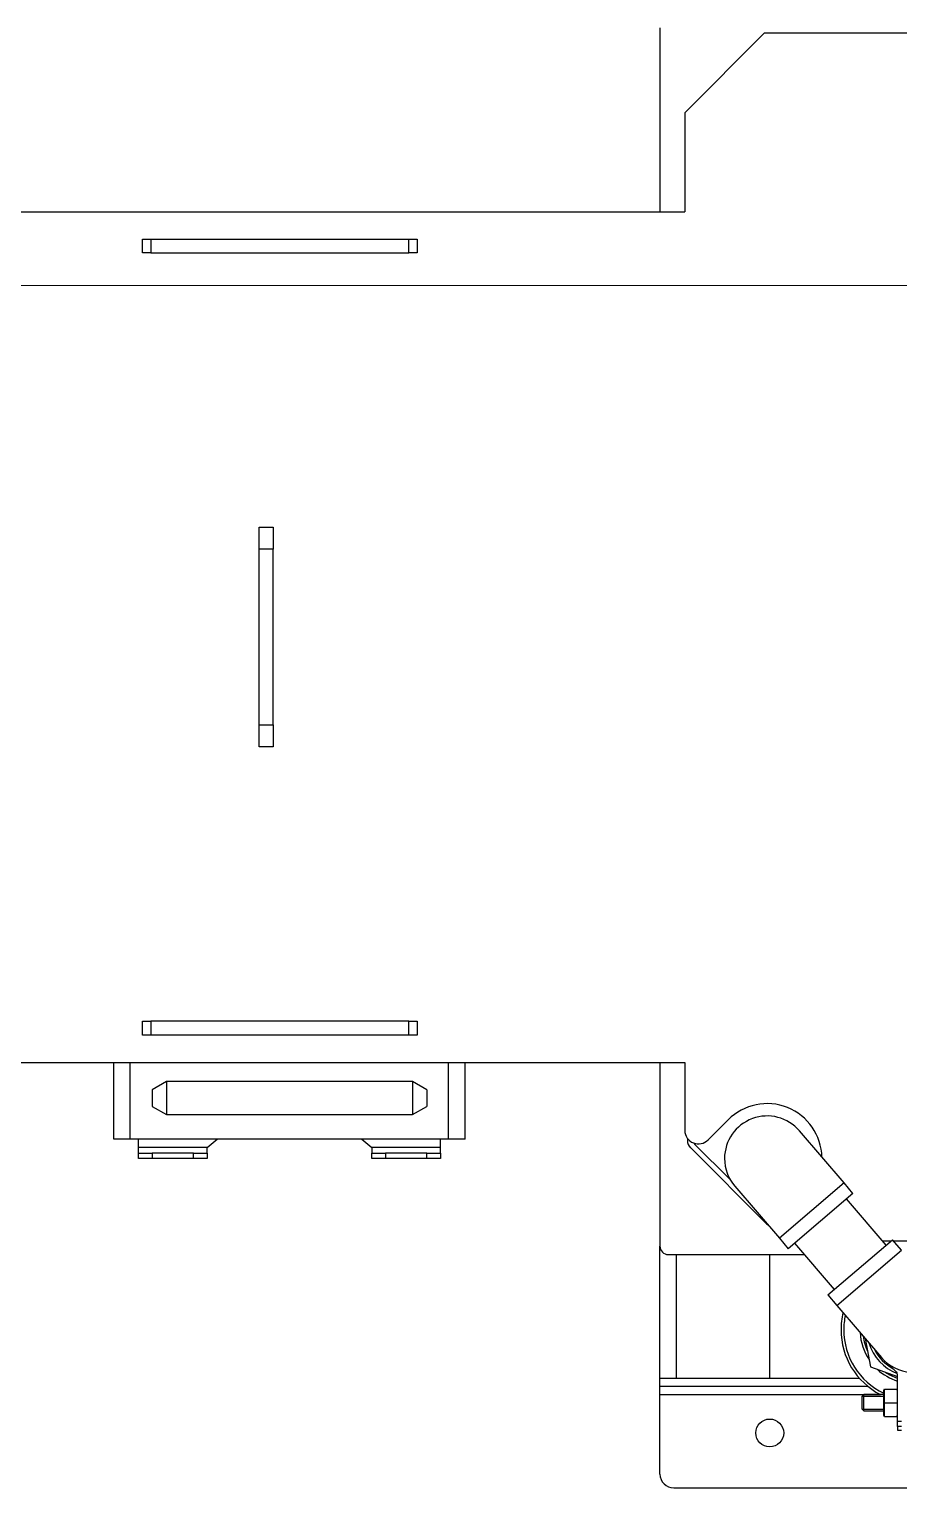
# Model space of a CAD drawing. Header units: millimetres. Extents: x 3795014 to 4300160, y 3869364 to 4016788.
# Drawn here: x 4225811.5 to 4225969.9, y 3924056.5 to 3924322.3 of the extents above; entities that cross this region are included whole.
import ezdxf

# ---------------------------------------------------------------- set-up
doc = ezdxf.new("R2010")
doc.units = ezdxf.units.MM
doc.linetypes.add('осевая2', pattern=[28.575, 19.05, -3.175, 3.175, -3.175])
doc.layers.add('линия перехода', color=7, linetype='Continuous')
doc.layers.add('оси', color=7, linetype='осевая2', lineweight=13)
doc.layers.add('основная', color=7, linetype='Continuous', lineweight=50)

msp = doc.modelspace()

# ---------------------------------------------------------------- linework, layer by layer
at = {"layer": 'линия перехода', "color": 0, "linetype": 'Continuous', "lineweight": -3}
for p, q in [((4225833.67, 3924284.03), (4225833.67, 3924281.53)), ((4225880.67, 3924281.53), (4225880.67, 3924284.03)), ((4225855.92, 3924227.53), (4225853.42, 3924227.53)), ((4225853.42, 3924195.53), (4225855.92, 3924195.53)), ((4225833.67, 3924141.53), (4225833.67, 3924139.03)), ((4225880.67, 3924139.03), (4225880.67, 3924141.53)), ((4225829.92, 3924120.03), (4225829.92, 3924134.03)), ((4225887.92, 3924120.03), (4225887.92, 3924134.03)), ((4225843.92, 3924118.53), (4225831.42, 3924118.53)), ((4225886.42, 3924118.53), (4225873.92, 3924118.53)), ((4225833.92, 3924117.53), (4225833.92, 3924116.53)), ((4225841.42, 3924116.53), (4225841.42, 3924117.53)), ((4225876.42, 3924117.53), (4225876.42, 3924116.53)), ((4225883.92, 3924116.53), (4225883.92, 3924117.53)), ((4225959.95, 3924112.07), (4225948.17, 3924101.99)), ((4225958.63, 3924089.77), (4225970.41, 3924099.84)), ((4225929.42, 3924076.53), (4225929.42, 3924099.03)), ((4225926.42, 3924073.53), (4225966.57, 3924073.53)), ((4225969.67, 3924068.66), (4225970.42, 3924068.66)), ((4225970.42, 3924067.68), (4225969.67, 3924067.68))]:
    msp.add_line(p, q, dxfattribs=at)
at = {"layer": 'оси', "ltscale": 25}
msp.add_line((4217732.73, 3924275.59), (4229531.19, 3924275.59), dxfattribs=at)
at = {"layer": 'основная', "color": 0, "linetype": 'Continuous', "lineweight": -3}
for p, q in [((4225926.42, 3924322.53), (4225926.42, 3924289.03)), ((4225945.42, 3924321.53), (4225930.92, 3924307.03)), ((4226006.43, 3924321.53), (4225945.42, 3924321.53)), ((4225930.92, 3924307.03), (4225930.92, 3924289.03)), ((4225776.92, 3924289.03), (4225930.92, 3924289.03)), ((4225832.17, 3924281.53), (4225832.17, 3924284.03)), ((4225832.17, 3924284.03), (4225833.67, 3924284.03)), ((4225833.67, 3924284.03), (4225880.67, 3924284.03)), ((4225880.67, 3924284.03), (4225882.17, 3924284.03)), ((4225882.17, 3924284.03), (4225882.17, 3924281.53)), ((4225833.67, 3924281.53), (4225832.17, 3924281.53)), ((4225833.67, 3924281.53), (4225880.67, 3924281.53)), ((4225882.17, 3924281.53), (4225880.67, 3924281.53)), ((4225853.42, 3924227.53), (4225853.42, 3924231.53)), ((4225853.42, 3924231.53), (4225855.92, 3924231.53)), ((4225855.92, 3924231.53), (4225855.92, 3924227.53)), ((4225853.42, 3924195.53), (4225853.42, 3924227.53)), ((4225855.92, 3924195.53), (4225855.92, 3924227.53)), ((4225853.42, 3924191.53), (4225853.42, 3924195.53)), ((4225855.92, 3924195.53), (4225855.92, 3924191.53)), ((4225855.92, 3924191.53), (4225853.42, 3924191.53)), ((4225832.17, 3924139.03), (4225832.17, 3924141.53)), ((4225832.17, 3924141.53), (4225833.67, 3924141.53)), ((4225833.67, 3924139.03), (4225832.17, 3924139.03)), ((4225880.67, 3924141.53), (4225833.67, 3924141.53)), ((4225880.67, 3924139.03), (4225833.67, 3924139.03)), ((4225880.67, 3924141.53), (4225882.17, 3924141.53)), ((4225882.17, 3924139.03), (4225880.67, 3924139.03)), ((4225882.17, 3924141.53), (4225882.17, 3924139.03)), ((4225776.92, 3924134.03), (4225930.92, 3924134.03)), ((4225826.92, 3924120.03), (4225826.92, 3924134.03)), ((4225890.92, 3924120.03), (4225890.92, 3924134.03)), ((4225926.42, 3924134.03), (4225926.42, 3924100.53)), ((4225930.92, 3924134.03), (4225930.92, 3924121.62)), ((4225836.52, 3924130.53), (4225833.92, 3924129.03)), ((4225833.92, 3924129.03), (4225833.92, 3924126.03)), ((4225836.52, 3924130.53), (4225836.52, 3924124.53)), ((4225858.92, 3924130.53), (4225836.52, 3924130.53)), ((4225881.32, 3924130.53), (4225858.92, 3924130.53)), ((4225881.32, 3924130.53), (4225881.32, 3924124.53)), ((4225883.92, 3924129.03), (4225881.32, 3924130.53)), ((4225883.92, 3924129.03), (4225883.92, 3924126.03)), ((4225833.92, 3924126.03), (4225836.52, 3924124.53)), ((4225881.32, 3924124.53), (4225883.92, 3924126.03)), ((4225836.52, 3924124.53), (4225858.92, 3924124.53)), ((4225858.92, 3924124.53), (4225881.32, 3924124.53)), ((4225935.2, 3924119.94), (4225938.86, 3924123.6)), ((4225959.95, 3924112.07), (4225951.82, 3924121.57)), ((4225829.92, 3924120.03), (4225826.92, 3924120.03)), ((4225887.92, 3924120.03), (4225829.92, 3924120.03)), ((4225831.42, 3924118.53), (4225831.42, 3924120.03)), ((4225831.42, 3924117.53), (4225831.42, 3924118.53)), ((4225843.92, 3924118.53), (4225845.72, 3924120.03)), ((4225843.92, 3924117.53), (4225843.92, 3924118.53)), ((4225872.12, 3924120.03), (4225873.92, 3924118.53)), ((4225873.92, 3924118.53), (4225873.92, 3924117.53)), ((4225886.42, 3924118.53), (4225886.42, 3924120.03)), ((4225886.42, 3924117.53), (4225886.42, 3924118.53)), ((4225890.92, 3924120.03), (4225887.92, 3924120.03)), ((4225931.42, 3924120.2), (4225931.42, 3924119.86)), ((4225932.01, 3924118.45), (4225945.83, 3924104.62)), ((4225932.71, 3924119.15), (4225939.24, 3924112.63)), ((4225831.42, 3924116.53), (4225831.42, 3924117.53)), ((4225831.42, 3924117.53), (4225833.92, 3924117.53)), ((4225833.92, 3924116.53), (4225831.42, 3924116.53)), ((4225841.42, 3924117.53), (4225833.92, 3924117.53)), ((4225841.42, 3924116.53), (4225833.92, 3924116.53)), ((4225841.42, 3924117.53), (4225843.92, 3924117.53)), ((4225843.92, 3924116.53), (4225841.42, 3924116.53)), ((4225843.92, 3924117.53), (4225843.92, 3924116.53)), ((4225873.92, 3924116.53), (4225873.92, 3924117.53)), ((4225873.92, 3924117.53), (4225876.42, 3924117.53)), ((4225876.42, 3924116.53), (4225873.92, 3924116.53)), ((4225883.92, 3924117.53), (4225876.42, 3924117.53)), ((4225883.92, 3924116.53), (4225876.42, 3924116.53)), ((4225883.92, 3924117.53), (4225886.42, 3924117.53)), ((4225886.42, 3924116.53), (4225883.92, 3924116.53)), ((4225886.42, 3924117.53), (4225886.42, 3924116.53)), ((4225940.05, 3924111.49), (4225948.17, 3924101.99)), ((4225961.57, 3924110.17), (4225949.8, 3924100.1)), ((4225961.57, 3924110.17), (4225959.95, 3924112.07)), ((4225967.63, 3924100.75), (4225960.42, 3924109.18)), ((4225948.17, 3924101.99), (4225949.8, 3924100.1)), ((4225957.01, 3924091.67), (4225968.78, 3924101.74)), ((4225970.41, 3924099.84), (4225968.78, 3924101.74)), ((4225926.42, 3924076.53), (4225926.42, 3924100.53)), ((4225950.95, 3924101.09), (4225958.16, 3924092.66)), ((4225966.96, 3924101.53), (4225968.54, 3924101.53)), ((4225968.96, 3924101.53), (4226006.43, 3924101.53)), ((4225927.92, 3924099.03), (4225952.71, 3924099.03)), ((4225946.42, 3924076.53), (4225946.42, 3924099.03)), ((4225957.01, 3924091.67), (4225958.63, 3924089.77)), ((4225958.63, 3924089.77), (4225966.76, 3924080.27)), ((4225963.78, 3924083.75), (4225964.75, 3924078.55)), ((4225966.07, 3924081.07), (4225965.86, 3924081.28)), ((4225964.75, 3924078.55), (4225969.67, 3924076.81)), ((4225969.45, 3924077.69), (4225968.14, 3924079)), ((4225926.42, 3924075.03), (4225926.42, 3924076.53)), ((4225926.42, 3924076.53), (4225929.42, 3924076.53)), ((4225929.42, 3924076.53), (4225946.42, 3924076.53)), ((4225946.42, 3924076.53), (4225962.72, 3924076.53)), ((4225969.67, 3924068.66), (4225969.67, 3924077.16)), ((4225926.42, 3924075.03), (4225964.28, 3924075.03)), ((4225926.42, 3924073.53), (4225926.42, 3924075.03)), ((4225926.42, 3924059.03), (4225926.42, 3924073.53)), ((4225963.55, 3924073.53), (4225963.17, 3924073.16)), ((4225963.17, 3924073.16), (4225963.17, 3924070.91)), ((4225963.24, 3924073.22), (4225967.17, 3924073.22)), ((4225963.55, 3924070.53), (4225963.55, 3924073.53)), ((4225967.17, 3924073.53), (4225963.55, 3924073.53)), ((4225967.25, 3924074.53), (4225967.17, 3924074.23)), ((4225967.17, 3924074.23), (4225967.17, 3924069.83)), ((4225967.35, 3924074.53), (4225969.49, 3924074.53)), ((4225967.35, 3924072.03), (4225967.35, 3924074.53)), ((4225969.67, 3924074.23), (4225969.59, 3924074.53)), ((4225963.17, 3924070.91), (4225963.55, 3924070.53)), ((4225963.24, 3924070.84), (4225967.17, 3924070.84)), ((4225963.55, 3924070.53), (4225967.17, 3924070.53)), ((4225967.17, 3924069.83), (4225967.25, 3924069.53)), ((4225967.35, 3924072.03), (4225969.49, 3924072.03)), ((4225967.35, 3924069.53), (4225967.35, 3924072.03)), ((4225969.59, 3924069.53), (4225969.67, 3924069.83)), ((4225967.35, 3924069.53), (4225969.49, 3924069.53)), ((4225969.67, 3924067.68), (4225969.67, 3924068.66)), ((4225969.67, 3924067.68), (4225969.67, 3924067.03)), ((4225969.67, 3924067.03), (4225970.42, 3924067.03)), ((4225928.92, 3924056.53), (4226022.92, 3924056.53))]:
    msp.add_line(p, q, dxfattribs=at)
msp.add_circle((4225946.42, 3924066.53), 2.54, dxfattribs=at)
for centre, radius, start, end in [((4225945.93, 3924116.53), 10, 1.35, 135), ((4225945.93, 3924116.53), 7.75, 40.545, 180), ((4225933.42, 3924121.7), 2.5, 181.6743, 315.4359), ((4225933.42, 3924119.86), 2, 180, 225), ((4225933.42, 3924119.86), 1, 210.7859, 225), ((4225945.93, 3924116.53), 7.75, 180, 220.545), ((4225947.25, 3924106.03), 2, 225, 236.4505), ((4225927.92, 3924100.53), 1.5, 180, 270), ((4225972.65, 3924085.31), 13.25, 166.3413, 180), ((4225972.65, 3924085.31), 7.75, 220.545, 40.545), ((4225972.65, 3924085.31), 12.75, 167.9787, 180), ((4225972.65, 3924085.31), 13.25, 180, 242.7077), ((4225972.65, 3924085.31), 12.75, 180, 244.5698), ((4225972.65, 3924085.31), 9.78, 182.9414, 213.614), ((4225972.65, 3924085.31), 9.28, 187.1532, 204.7106), ((4225972.65, 3924085.31), 8.5, 196.2954, 249.3299), ((4225972.65, 3924085.31), 8, 206.1835, 242.1499), ((4225966.92, 3924082.34), 1.5, 209.5854, 225), ((4225972.65, 3924085.31), 9.78, 227.476, 252.2946), ((4225972.65, 3924085.31), 9.28, 236.3794, 250.9708), ((4225968.92, 3924077.16), 0.75, 0, 45), ((4225928.92, 3924059.03), 2.5, 180, 270)]:
    msp.add_arc(centre, radius, start, end, dxfattribs=at)

doc.saveas('drawing.dxf')
